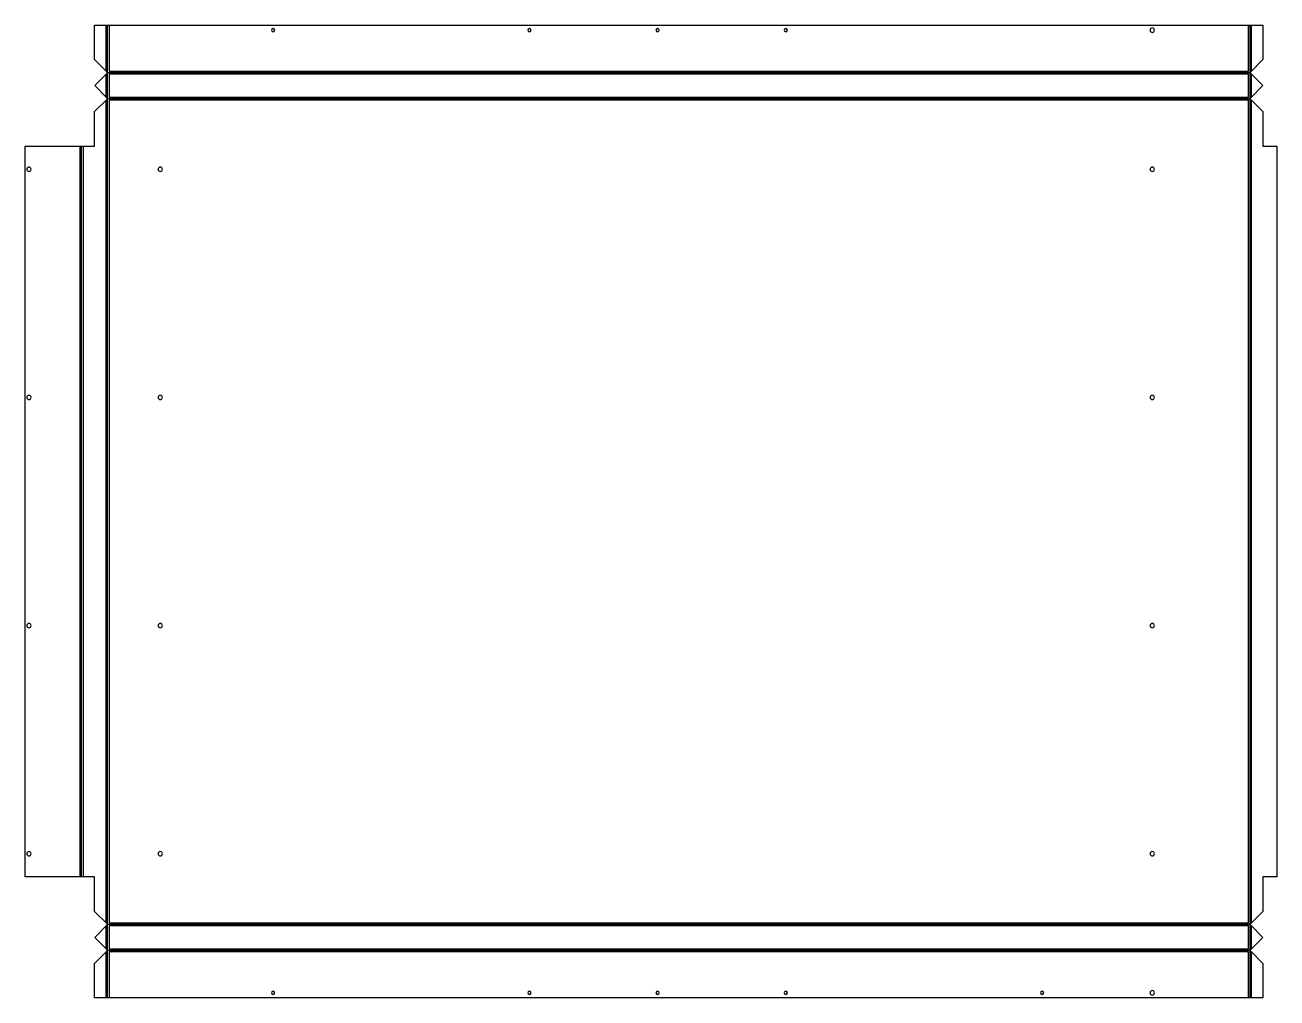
# Model space of a CAD drawing. Header units: millimetres. Extents: x -54 to 922, y 0 to 759.
import ezdxf

# ---------------------------------------------------------------- set-up
doc = ezdxf.new("R2010")
doc.units = ezdxf.units.MM

msp = doc.modelspace()

# ---------------------------------------------------------------- linework, layer by layer
at = {"layer": 'BEND'}
for p, q in [((10.08, 721.92), (10.08, 759.05)), ((901.34, 759.05), (901.34, 721.92)), ((9.74, 721.92), (901.69, 721.92)), ((10.08, 701.65), (10.08, 721.92)), ((901.34, 721.92), (901.34, 701.65)), ((9.74, 701.65), (901.69, 701.65)), ((10.08, 57.39), (10.08, 701.65)), ((901.34, 701.65), (901.34, 57.39)), ((-10.18, 94.62), (-10.18, 664.42)), ((901.69, 57.39), (9.74, 57.39)), ((10.08, 37.13), (10.08, 57.39)), ((901.34, 57.39), (901.34, 37.13)), ((901.69, 37.13), (9.74, 37.13)), ((10.08, 0), (10.08, 37.13)), ((901.34, 37.13), (901.34, 0))]:
    msp.add_line(p, q, dxfattribs=at)
at = {"layer": 'BEND_EXTENT'}
for p, q in [((8.95, 723.12), (8.95, 759.05)), ((11.21, 759.05), (11.21, 723.05)), ((900.21, 723.05), (900.21, 759.05)), ((902.47, 759.05), (902.47, 723.12)), ((11.21, 723.05), (900.21, 723.05)), ((8.95, 702.86), (8.95, 720.72)), ((902.47, 720.72), (902.47, 702.86)), ((8.95, 58.59), (8.95, 700.45)), ((902.47, 700.45), (902.47, 58.59)), ((-11.31, 94.62), (-11.31, 664.42)), ((-9.05, 664.42), (-9.05, 94.62)), ((8.95, 38.33), (8.95, 56.19)), ((902.47, 56.19), (902.47, 38.33)), ((8.95, 0), (8.95, 35.93)), ((11.21, 36), (11.21, 0)), ((900.21, 36), (11.21, 36)), ((900.21, 0), (900.21, 36)), ((902.47, 35.93), (902.47, 0))]:
    msp.add_line(p, q, dxfattribs=at)
for points in [[(11.21, 720.79), (11.21, 702.79), (900.21, 702.79), (900.21, 720.79)], [(900.21, 58.52), (900.21, 700.52), (11.21, 700.52), (11.21, 58.52)], [(900.21, 38.26), (900.21, 56.26), (11.21, 56.26), (11.21, 38.26)]]:
    msp.add_lwpolyline(points, close=True, dxfattribs=at)
at = {"layer": 'INTERIOR_PROFILES', "extrusion": (0, 0, -1)}
for centre, radius in [((-139.21, 755.05), 1.26), ((-339.21, 755.05), 1.26), ((-439.21, 755.05), 1.26), ((-539.21, 755.05), 1.26), ((-825.21, 755.05), 1.7), ((51.31, 646.52), 1.7), ((-51.21, 646.52), 1.7), ((-825.21, 646.52), 1.7), ((51.31, 468.52), 1.7), ((-51.21, 468.52), 1.7), ((-825.21, 468.52), 1.7), ((51.31, 290.52), 1.7), ((-51.21, 290.52), 1.7), ((-825.21, 290.52), 1.7), ((51.31, 112.52), 1.7), ((-51.21, 112.52), 1.7), ((-825.21, 112.52), 1.7), ((-139.21, 4), 1.26), ((-339.21, 4), 1.26), ((-439.21, 4), 1.26), ((-539.21, 4), 1.26), ((-739.21, 4), 1.26), ((-825.21, 4), 1.7)]:
    msp.add_circle(centre, radius, dxfattribs=at)
at = {"layer": 'OUTER_PROFILES'}
msp.add_lwpolyline([(0, 0), (0, 26.98), (9.44, 36.42, 0.414214), (9.44, 37.84), (0.02, 47.26), (9.44, 56.69, 0.414214), (9.44, 58.1), (0, 67.54), (0, 94.62), (-54.31, 94.62), (-54.31, 664.42), (0, 664.42), (0, 691.5), (9.44, 700.95, 0.414214), (9.44, 702.36), (0.02, 711.79), (9.44, 721.21, 0.414214), (9.44, 722.62), (0, 732.07), (0, 759.05), (911.42, 759.05), (911.42, 732.07), (901.98, 722.62, 0.414214), (901.98, 721.21), (911.4, 711.79), (901.98, 702.36, 0.414214), (901.98, 700.95), (911.42, 691.5), (911.42, 664.42), (922.47, 664.42), (922.47, 94.62), (911.42, 94.62), (911.42, 67.54), (901.98, 58.1, 0.414214), (901.98, 56.69), (911.4, 47.26), (901.98, 37.84, 0.414214), (901.98, 36.42), (911.42, 26.98), (911.42, 0)], format="xyb", close=True, dxfattribs=at)

doc.saveas('drawing.dxf')
